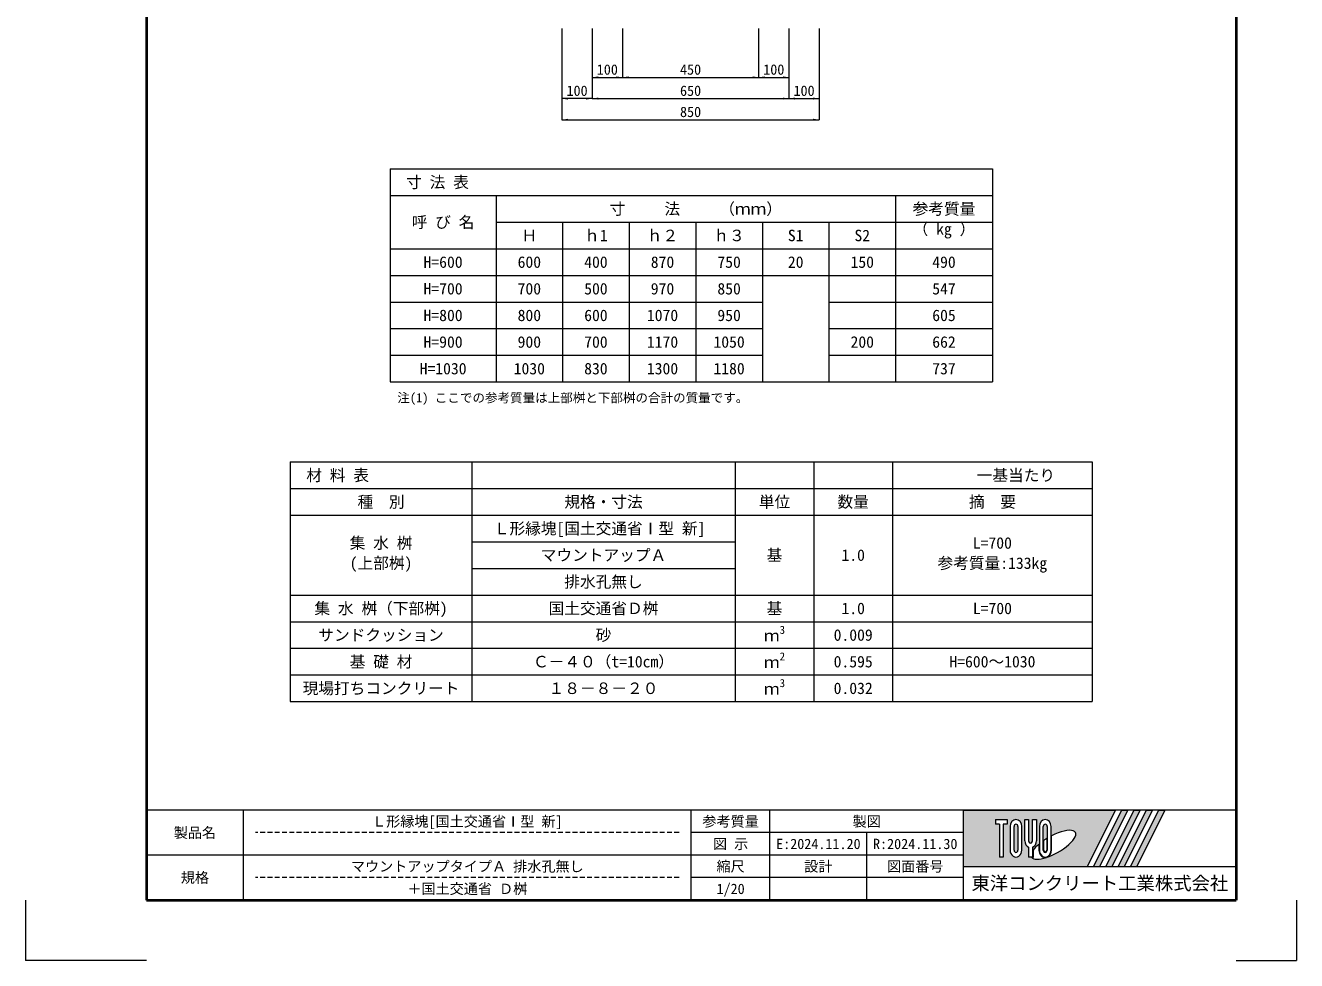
# Model space of a CAD drawing. Units: millimetres at full size, sheet at 1:20. Extents: x 77366 to 95666, y -7115 to 5664.
# Drawn here: x 77366 to 81566, y -7115 to -4025 of the extents above; entities that cross this region are included whole.
import ezdxf
from ezdxf.enums import TextEntityAlignment as Align

# ---------------------------------------------------------------- set-up
doc = ezdxf.new("R2010")
doc.units = ezdxf.units.MM
doc.header["$LTSCALE"] = 20
doc.linetypes.add('USER2', pattern=[1.2, 0.8, -0.4])
for name, color, linetype, lineweight in [('Defpoints_2', 8, 'Continuous', 0), ('図枠', 7, 'Continuous', 5), ('寸法・材料表', 7, 'Continuous', 13), ('寸法線', 7, 'Continuous', 13), ('補助線', 8, 'Continuous', 13)]:
    doc.layers.add(name, color=color, linetype=linetype, lineweight=lineweight)
doc.styles.add('ＭＳ ゴシック', font='')
doc.styles.get('ＭＳ ゴシック').set_extended_font_data('MS Gothic')

# ---------------------------------------------------------------- blocks, each defined once
blk = doc.blocks.new('filled_arrow')
at = {"color": 0, "linetype": 'Continuous', "lineweight": -2}
blk.add_solid([(7.5, 1.25), (0, 0), (7.5, -1.25)], dxfattribs=at)

msp = doc.modelspace()

# ---------------------------------------------------------------- hatches: boundary and pattern name
at = {"layer": '図枠'}
h = msp.add_hatch(color=256, dxfattribs=at)
h.paths.add_polyline_path([(80465.8, -6618.36), (80465.8, -6803.98), (80874.17, -6803.98), (80966.98, -6618.36)])
edge = h.paths.add_edge_path(flags=16)
edge.add_ellipse((80762.3, -6732.62), major_axis=(72.73, 40.71), ratio=0.3471473, start_angle=-144.31122, end_angle=72.1899, ccw=False)
edge.add_ellipse((80735.37, -6750.2), major_axis=(0, 24.75), ratio=0.8463542, start_angle=-160.70346, end_angle=-90)
edge.add_line((80756.32, -6750.2), (80756.32, -6703.02))
edge = h.paths.add_edge_path(flags=16)
edge.add_ellipse((80735.37, -6672.14), major_axis=(0, 22.85), ratio=0.8463541, start_angle=-90, end_angle=90, ccw=False)
edge.add_line((80754.7, -6672.14), (80754.7, -6750.2))
edge.add_ellipse((80735.37, -6750.2), major_axis=(0, 22.85), ratio=0.8463541, start_angle=90, end_angle=-90, ccw=False)
edge.add_line((80716.03, -6750.2), (80716.03, -6672.14))
edge = h.paths.add_edge_path(flags=16)
edge.add_line((80741.81, -6672.14), (80741.81, -6750.2))
edge.add_ellipse((80735.37, -6750.2), major_axis=(0, 7.62), ratio=0.8463541, start_angle=90, end_angle=-90, ccw=False)
edge.add_line((80728.92, -6750.2), (80728.92, -6672.14))
edge.add_ellipse((80735.37, -6672.14), major_axis=(0, 7.62), ratio=0.8463541, start_angle=-90, end_angle=90, ccw=False)
edge = h.paths.add_edge_path(flags=16)
edge.add_line((80740.2, -6712.04), (80740.2, -6750.2))
edge.add_ellipse((80735.37, -6750.2), major_axis=(0, 5.71), ratio=0.8463542, start_angle=90, end_angle=-90, ccw=False)
edge.add_line((80730.53, -6750.2), (80730.53, -6718.28))
edge.add_ellipse((80762.3, -6732.62), major_axis=(72.73, 40.71), ratio=0.3471473, start_angle=107.79174, end_angle=126.47132, ccw=False)
edge = h.paths.add_edge_path(flags=16)
edge.add_line((80706.36, -6649.29), (80706.36, -6719.26))
edge.add_ellipse((80687.03, -6719.26), major_axis=(0, 22.85), ratio=0.8463541, start_angle=-163.34117, end_angle=-90, ccw=False)
edge.add_line((80693.47, -6740.8), (80693.47, -6773.04))
edge.add_line((80693.47, -6773.04), (80680.58, -6773.04))
edge.add_line((80680.58, -6773.04), (80680.58, -6740.8))
edge.add_ellipse((80687.03, -6719.26), major_axis=(0, 22.85), ratio=0.8463541, start_angle=90, end_angle=163.34117, ccw=False)
edge.add_line((80667.69, -6719.26), (80667.69, -6649.29))
edge.add_line((80667.69, -6649.29), (80680.58, -6649.29))
edge.add_line((80680.58, -6649.29), (80680.58, -6719.26))
edge.add_ellipse((80687.03, -6719.26), major_axis=(0, 7.62), ratio=0.8463541, start_angle=90, end_angle=-90)
edge.add_line((80693.47, -6719.26), (80693.47, -6649.29))
edge.add_line((80693.47, -6649.29), (80706.36, -6649.29))
edge = h.paths.add_edge_path(flags=16)
edge.add_line((80714.42, -6730.49), (80714.42, -6750.2))
edge.add_ellipse((80735.37, -6750.2), major_axis=(0, 24.75), ratio=0.8463542, start_angle=90, end_angle=-171.54427)
edge.add_ellipse((80762.3, -6732.62), major_axis=(72.73, 40.71), ratio=0.3471473, start_angle=-178.64954, end_angle=-148.29244, ccw=False)
edge.add_line((80690.7, -6774.95), (80695.09, -6774.95))
edge.add_line((80695.09, -6774.95), (80695.09, -6750.81))
edge.add_ellipse((80762.3, -6732.62), major_axis=(72.73, 40.71), ratio=0.3471473, start_angle=148.21912, end_angle=165.90812, ccw=False)
edge = h.paths.add_edge_path(flags=16)
edge.add_ellipse((80638.69, -6672.14), major_axis=(0, 22.85), ratio=0.8463541, start_angle=-90, end_angle=90, ccw=False)
edge.add_line((80658.02, -6672.14), (80658.02, -6750.2))
edge.add_ellipse((80638.69, -6750.2), major_axis=(0, 22.85), ratio=0.8463541, start_angle=90, end_angle=-90, ccw=False)
edge.add_line((80619.35, -6750.2), (80619.35, -6672.14))
edge = h.paths.add_edge_path(flags=16)
edge.add_line((80645.13, -6672.14), (80645.13, -6750.2))
edge.add_ellipse((80638.69, -6750.2), major_axis=(0, 7.62), ratio=0.8463541, start_angle=90, end_angle=-90, ccw=False)
edge.add_line((80632.24, -6750.2), (80632.24, -6672.14))
edge.add_ellipse((80638.69, -6672.14), major_axis=(0, 7.62), ratio=0.8463541, start_angle=-90, end_angle=90, ccw=False)
h.paths.add_polyline_path([(80609.68, -6649.29), (80609.68, -6664.52), (80596.79, -6664.52), (80596.79, -6773.04), (80583.9, -6773.04), (80583.9, -6664.52), (80571.01, -6664.52), (80571.01, -6649.29)], flags=16)
for points in [[(80894.59, -6803.98), (80915.01, -6803.98), (81007.82, -6618.36), (80987.4, -6618.36)], [(81048.66, -6618.36), (81028.24, -6618.36), (80935.43, -6803.98), (80955.85, -6803.98)], [(81089.5, -6618.36), (81069.08, -6618.36), (80976.27, -6803.98), (80996.68, -6803.98)], [(81130.33, -6618.36), (81109.92, -6618.36), (81017.1, -6803.98), (81037.52, -6803.98)]]:
    msp.add_hatch(color=256, dxfattribs=at).paths.add_polyline_path(points)

# ---------------------------------------------------------------- linework, layer by layer
at = {"layer": 'Defpoints_2'}
for p, q in [((78570.8, -4498.95), (80560.8, -4498.95)), ((78570.8, -4498.95), (78570.8, -4586.95)), ((80560.8, -4498.95), (80560.8, -4586.95)), ((80240.8, -4674.95), (80560.8, -4674.95)), ((79800.8, -4850.95), (80240.8, -4850.95)), ((80020.8, -4938.95), (80240.8, -4938.95)), ((80020.8, -5114.95), (80240.8, -5114.95)), ((78240.8, -5467.42), (80890.8, -5467.42)), ((78240.8, -5467.42), (78240.8, -5555.42)), ((78840.8, -5467.42), (78840.8, -5555.42)), ((79710.8, -5467.42), (79710.8, -5555.42)), ((79970.8, -5467.42), (79970.8, -5555.42)), ((80230.8, -5467.42), (80230.8, -5555.42)), ((80890.8, -5467.42), (80890.8, -5555.42)), ((78840.8, -5731.42), (79710.8, -5731.42)), ((78840.8, -5819.42), (79710.8, -5819.42))]:
    msp.add_line(p, q, dxfattribs=at)
at = {"layer": 'Defpoints_2', "color": 7, "lineweight": 13}
for p, q in [((77365.8, -6915.36), (77365.8, -7115.36)), ((81565.8, -6915.36), (81565.8, -7115.36)), ((77765.8, -7115.36), (77365.8, -7115.36)), ((81365.8, -7115.36), (81565.8, -7115.36))]:
    msp.add_line(p, q, dxfattribs=at)
at = {"layer": '図枠', "lineweight": 40}
for p, q in [((77765.8, -1375.36), (77765.8, -6915.36)), ((81365.8, -1375.36), (81365.8, -6915.36)), ((77765.8, -6915.36), (81365.8, -6915.36))]:
    msp.add_line(p, q, dxfattribs=at)
at = {"layer": '図枠', "lineweight": 13}
for p, q in [((81365.8, -6618.36), (77765.8, -6618.36)), ((78085.8, -6915.36), (78085.8, -6618.36)), ((79565.8, -6915.36), (79565.8, -6618.36)), ((79825.8, -6915.36), (79825.8, -6618.36)), ((80465.8, -6915.36), (80465.8, -6618.36)), ((80465.8, -6692.61), (79565.8, -6692.61)), ((80145.8, -6915.36), (80145.8, -6692.61)), ((80465.8, -6766.86), (77765.8, -6766.86)), ((80465.8, -6841.11), (79565.8, -6841.11))]:
    msp.add_line(p, q, dxfattribs=at)
at = {"layer": '図枠'}
for p, q in [((80465.8, -6618.36), (80966.98, -6618.36)), ((80966.98, -6618.36), (80874.17, -6803.98)), ((80987.4, -6618.36), (80894.59, -6803.98)), ((81007.82, -6618.36), (80915.01, -6803.98)), ((81028.24, -6618.36), (80935.43, -6803.98)), ((81048.66, -6618.36), (80955.85, -6803.98)), ((81069.08, -6618.36), (80976.27, -6803.98)), ((80987.4, -6618.36), (81007.82, -6618.36)), ((81089.5, -6618.36), (80996.68, -6803.98)), ((81109.92, -6618.36), (81017.1, -6803.98)), ((81028.24, -6618.36), (81048.66, -6618.36)), ((81130.33, -6618.36), (81037.52, -6803.98)), ((81069.08, -6618.36), (81089.5, -6618.36)), ((81109.92, -6618.36), (81130.33, -6618.36)), ((80571.01, -6649.29), (80571.01, -6664.52)), ((80571.01, -6649.29), (80609.68, -6649.29)), ((80583.9, -6664.52), (80571.01, -6664.52)), ((80583.9, -6664.52), (80583.9, -6773.04)), ((80596.79, -6664.52), (80596.79, -6773.04)), ((80609.68, -6664.52), (80596.79, -6664.52)), ((80609.68, -6649.29), (80609.68, -6664.52)), ((80619.35, -6672.14), (80619.35, -6750.2)), ((80632.24, -6750.2), (80632.24, -6672.14)), ((80645.13, -6672.14), (80645.13, -6750.2)), ((80658.02, -6750.2), (80658.02, -6672.14)), ((80667.69, -6649.29), (80680.58, -6649.29)), ((80667.69, -6719.26), (80667.69, -6649.29)), ((80680.58, -6649.29), (80680.58, -6719.26)), ((80693.47, -6649.29), (80706.36, -6649.29)), ((80693.47, -6719.26), (80693.47, -6649.29)), ((80706.36, -6649.29), (80706.36, -6719.26)), ((80716.03, -6672.14), (80716.03, -6750.2)), ((80728.92, -6750.2), (80728.92, -6672.14)), ((80741.81, -6672.14), (80741.81, -6750.2)), ((80754.7, -6750.2), (80754.7, -6672.14)), ((80730.53, -6750.2), (80730.53, -6718.28)), ((80740.2, -6712.04), (80740.2, -6750.2)), ((80756.32, -6750.2), (80756.32, -6703.02)), ((80680.58, -6740.8), (80680.58, -6773.04)), ((80693.47, -6740.8), (80693.47, -6773.04)), ((80695.09, -6750.81), (80695.09, -6774.95)), ((80714.42, -6730.49), (80714.42, -6750.2)), ((80465.8, -6803.98), (80874.17, -6803.98)), ((80596.79, -6773.04), (80583.9, -6773.04)), ((80693.47, -6773.04), (80680.58, -6773.04)), ((80690.7, -6774.95), (80695.09, -6774.95)), ((80894.59, -6803.98), (80915.01, -6803.98)), ((80935.43, -6803.98), (80955.85, -6803.98)), ((80976.27, -6803.98), (80996.68, -6803.98)), ((81017.1, -6803.98), (81037.52, -6803.98))]:
    msp.add_line(p, q, dxfattribs=at)
at = {"layer": '図枠', "linetype": 'USER2', "lineweight": 9}
for p, q in [((79525.8, -6692.61), (78125.8, -6692.61)), ((79525.8, -6841.11), (78125.8, -6841.11))]:
    msp.add_line(p, q, dxfattribs=at)
at = {"layer": '図枠'}
for centre, major_axis, ratio, start_param, end_param in [((80638.69, -6672.14), (0, 22.85), 0.846354, 4.712389, 7.8539816), ((80638.69, -6672.14), (0, 7.62), 0.846354, 4.712389, 7.8539816), ((80735.37, -6672.14), (0, 22.85), 0.846354, 4.712389, 7.8539816), ((80735.37, -6672.14), (0, 7.62), 0.846354, 4.712389, 7.8539816), ((80687.03, -6719.26), (0, 22.85), 0.846354, 1.5707963, 2.8017557), ((80687.03, -6719.26), (0, 7.62), 0.846354, 1.5707963, 4.712389), ((80687.03, -6719.26), (0, 22.85), 0.846354, 3.4814296, 4.712389), ((80762.3, -6732.62), (72.73, 40.71), 0.347147, 1.6817405, 1.8219833), ((80762.3, -6732.62), (72.73, 40.71), 0.347147, 4.2621853, 7.7429163), ((80638.69, -6750.2), (0, 22.85), 0.846354, 1.5707963, 4.712389), ((80638.69, -6750.2), (0, 7.62), 0.846354, 1.5707963, 4.712389), ((80762.3, -6732.62), (72.73, 40.71), 0.347147, 2.0815197, 2.5155126), ((80735.37, -6750.2), (0, 24.75), 0.846354, 1.5707963, 3.3154679), ((80735.37, -6750.2), (0, 22.85), 0.846354, 1.5707963, 4.712389), ((80735.37, -6750.2), (0, 7.62), 0.846354, 1.5707963, 4.712389), ((80735.37, -6750.2), (0, 5.71), 0.846354, 1.5707963, 4.712389), ((80735.37, -6750.2), (0, 24.75), 0.846354, 3.5338438, 4.712389), ((80762.3, -6732.62), (72.73, 40.71), 0.347147, 3.2093975, 4.2004451)]:
    msp.add_ellipse(centre, major_axis=major_axis, ratio=ratio, start_param=start_param, end_param=end_param, dxfattribs=at)
at = {"layer": '寸法・材料表'}
for p, q in [((78570.8, -4586.95), (80560.8, -4586.95)), ((78570.8, -4586.95), (78570.8, -5202.95)), ((78920.8, -4586.95), (78920.8, -5202.95)), ((80240.8, -4586.95), (80240.8, -5202.95)), ((80560.8, -4586.95), (80560.8, -5202.95)), ((78920.8, -4674.95), (80240.8, -4674.95)), ((79140.8, -4674.95), (79140.8, -5202.95)), ((79360.8, -4674.95), (79360.8, -5202.95)), ((79580.8, -4674.95), (79580.8, -5202.95)), ((79800.8, -4674.95), (79800.8, -5202.95)), ((80020.8, -4674.95), (80020.8, -5202.95)), ((78570.8, -4762.95), (80560.8, -4762.95)), ((78570.8, -4850.95), (79800.8, -4850.95)), ((80240.8, -4850.95), (80560.8, -4850.95)), ((78570.8, -4938.95), (79800.8, -4938.95)), ((80240.8, -4938.95), (80560.8, -4938.95)), ((78570.8, -5026.95), (79800.8, -5026.95)), ((80020.8, -5026.95), (80560.8, -5026.95)), ((78570.8, -5114.95), (79800.8, -5114.95)), ((80240.8, -5114.95), (80560.8, -5114.95)), ((78570.8, -5202.95), (80560.8, -5202.95)), ((78240.8, -5555.42), (80890.8, -5555.42)), ((78240.8, -5555.42), (78240.8, -6259.42)), ((78840.8, -5555.42), (78840.8, -6259.42)), ((79710.8, -5555.42), (79710.8, -6259.42)), ((79970.8, -5555.42), (79970.8, -6259.42)), ((80230.8, -5555.42), (80230.8, -6259.42)), ((80890.8, -5555.42), (80890.8, -6259.42)), ((78240.8, -5643.42), (80890.8, -5643.42)), ((78240.8, -5907.42), (80890.8, -5907.42)), ((78240.8, -5995.42), (80890.8, -5995.42)), ((78240.8, -6083.42), (80890.8, -6083.42)), ((78240.8, -6171.42), (80890.8, -6171.42)), ((78240.8, -6259.42), (80890.8, -6259.42))]:
    msp.add_line(p, q, dxfattribs=at)
at = {"layer": '寸法線'}
for p, q in [((79138.48, -4034.79), (79138.48, -4266.58)), ((79138.48, -4034.79), (79138.48, -4336.58)), ((79238.48, -4034.79), (79238.48, -4196.58)), ((79238.48, -4034.79), (79238.48, -4266.58)), ((79238.48, -4034.79), (79238.48, -4266.58)), ((79338.48, -4034.79), (79338.48, -4196.58)), ((79338.48, -4034.79), (79338.48, -4196.58)), ((79788.48, -4034.79), (79788.48, -4196.58)), ((79788.48, -4034.79), (79788.48, -4196.58)), ((79888.48, -4034.79), (79888.48, -4196.58)), ((79888.48, -4034.79), (79888.48, -4266.58)), ((79888.48, -4034.79), (79888.48, -4266.58)), ((79988.48, -4034.79), (79988.48, -4266.58)), ((79988.48, -4034.79), (79988.48, -4336.58)), ((79238.48, -4196.58), (79338.48, -4196.58)), ((79338.48, -4196.58), (79788.48, -4196.58)), ((79788.48, -4196.58), (79888.48, -4196.58)), ((79238.48, -4266.58), (79138.48, -4266.58)), ((79238.48, -4266.58), (79888.48, -4266.58)), ((79888.48, -4266.58), (79988.48, -4266.58)), ((79138.48, -4336.58), (79988.48, -4336.58))]:
    msp.add_line(p, q, dxfattribs=at)
at = {"layer": '補助線'}
msp.add_line((80465.8, -6803.98), (81365.8, -6803.98), dxfattribs=at)

# ---------------------------------------------------------------- block references
at = {"layer": '寸法線', "xscale": 2.67, "yscale": 2.67}
for p in [(79238.48, -4196.58), (79338.48, -4196.58), (79788.48, -4196.58), (79138.48, -4266.58), (79238.48, -4266.58), (79888.48, -4266.58), (79138.48, -4336.58)]:
    msp.add_blockref('filled_arrow', p, dxfattribs=at)
at = {"layer": '寸法線', "xscale": 2.67, "yscale": 2.67, "rotation": 180}
for p in [(79338.48, -4196.58), (79788.48, -4196.58), (79888.48, -4196.58), (79238.48, -4266.58), (79888.48, -4266.58), (79988.48, -4266.58), (79988.48, -4336.58)]:
    msp.add_blockref('filled_arrow', p, dxfattribs=at)

# ---------------------------------------------------------------- texts
at = {"layer": '図枠', "style": 'ＭＳ ゴシック'}
for s, height, p in [('Ｌ形縁塊[国土交通省Ⅰ型 新]', 34.18, (78825.8, -6655.48)), ('参考質量', 34.18, (79695.8, -6655.48)), ('製図', 34.18, (80145.8, -6655.48)), ('製品名', 34.18, (77925.8, -6692.61)), ('図 示', 34.18, (79695.8, -6729.73)), ('E:2024.11.20', 34.18, (79985.8, -6729.73)), ('R:2024.11.30', 34.18, (80305.8, -6729.73)), ('マウントアップタイプＡ 排水孔無し', 34.18, (78825.8, -6803.98)), ('縮尺', 34.18, (79695.8, -6803.98)), ('設計', 34.18, (79985.8, -6803.98)), ('図面番号', 34.18, (80305.8, -6803.98)), ('規格', 34.18, (77925.8, -6841.11)), ('東洋コンクリート工業株式会社', 44.43, (80915.8, -6859.67)), ('＋国土交通省 Ｄ桝', 34.18, (78825.8, -6878.23)), ('1/20', 34.18, (79695.8, -6878.23))]:
    msp.add_text(s, height=height, dxfattribs=at).set_placement(p, align=Align.MIDDLE_CENTER)
at = {"layer": '寸法・材料表', "style": 'ＭＳ ゴシック'}
for s, p in [('\u3000寸 法 表 ', (78572, -4542.95)), ('\u3000材 料 表', (78242, -5511.42))]:
    msp.add_text(s, height=37.98, dxfattribs=at).set_placement(p, align=Align.MIDDLE_LEFT)
for s, p in [('寸   \u3000法   \u3000（ｍｍ）', (79580.8, -4630.95)), ('参考質量', (80400.8, -4630.95)), ('呼 び 名', (78745.8, -4674.95)), ('Ｈ', (79030.8, -4718.95)), ('ｈ1', (79250.8, -4718.95)), ('ｈ２', (79470.8, -4718.95)), ('ｈ３', (79690.8, -4718.95)), ('S1', (79910.8, -4718.95)), ('S2', (80130.8, -4718.95)), ('H=600', (78745.8, -4806.95)), ('600', (79030.8, -4806.95)), ('400', (79250.8, -4806.95)), ('870', (79470.8, -4806.95)), ('750', (79690.8, -4806.95)), ('20', (79910.8, -4806.95)), ('150', (80130.8, -4806.95)), ('490', (80400.8, -4806.95)), ('H=700', (78745.8, -4894.95)), ('700', (79030.8, -4894.95)), ('500', (79250.8, -4894.95)), ('970', (79470.8, -4894.95)), ('850', (79690.8, -4894.95)), ('547', (80400.8, -4894.95)), ('H=800', (78745.8, -4982.95)), ('800', (79030.8, -4982.95)), ('600', (79250.8, -4982.95)), ('1070', (79470.8, -4982.95)), ('950', (79690.8, -4982.95)), ('605', (80400.8, -4982.95)), ('H=900', (78745.8, -5070.95)), ('900', (79030.8, -5070.95)), ('700', (79250.8, -5070.95)), ('1170', (79470.8, -5070.95)), ('1050', (79690.8, -5070.95)), ('200', (80130.8, -5070.95)), ('662', (80400.8, -5070.95)), ('H=1030', (78745.8, -5158.95)), ('1030', (79030.8, -5158.95)), ('830', (79250.8, -5158.95)), ('1300', (79470.8, -5158.95)), ('1180', (79690.8, -5158.95)), ('737', (80400.8, -5158.95)), ('\u3000\u3000\u3000一基当たり', (80560.8, -5511.42)), ('種\u3000別', (78540.8, -5599.42)), ('規格・寸法', (79275.8, -5599.42)), ('単位', (79840.8, -5599.42)), ('数量', (80100.8, -5599.42)), ('摘\u3000要', (80560.8, -5599.42)), ('Ｌ形縁塊[国土交通省Ⅰ型 新] ', (79275.8, -5687.42)), ('マウントアップＡ', (79275.8, -5775.42)), ('基', (79840.8, -5775.42)), ('1.0', (80100.8, -5775.42)), ('排水孔無し', (79275.8, -5863.42)), ('集 水 桝（下部桝)', (78540.8, -5951.42)), ('国土交通省Ｄ桝', (79275.8, -5951.42)), ('基', (79840.8, -5951.42)), ('1.0', (80100.8, -5951.42)), ('L=700', (80560.8, -5951.42)), ('サンドクッション', (78540.8, -6039.42)), ('砂', (79275.8, -6039.42)), ('0.009', (80100.8, -6039.42)), ('基 礎 材', (78540.8, -6127.42)), ('Ｃ－４０（t=10cm）', (79275.8, -6127.42)), ('0.595', (80100.8, -6127.42)), ('H=600～1030', (80560.8, -6127.42)), ('現場打ちコンクリート', (78540.8, -6215.42)), ('１８－８－２０', (79275.8, -6215.42)), ('0.032', (80100.8, -6215.42))]:
    msp.add_text(s, height=37.98, dxfattribs=at).set_placement(p, align=Align.MIDDLE_CENTER)
msp.add_text('（ kg ）', height=37.98, dxfattribs=at).set_placement((80400.8, -4727.95), align=Align.BOTTOM_CENTER)
for s, height, p in [('注(1) ここでの参考質量は上部桝と下部桝の合計の質量です。', 30.38, (78594.31, -5279.65)), ('ｍ', 37.98, (79805.83, -6071.55)), ('3', 26.58, (79857.63, -6043.55)), ('ｍ', 37.98, (79805.83, -6159.55)), ('2', 26.58, (79857.63, -6131.55)), ('ｍ', 37.98, (79805.83, -6247.55)), ('3', 26.58, (79857.63, -6219.55))]:
    msp.add_text(s, height=height, dxfattribs=at).set_placement(p, align=Align.BOTTOM_LEFT)
for s, p in [('集 水 桝', (78437.2, -5716.19)), ('L=700', (80496.05, -5716.19)), ('(上部桝)', (78437.2, -5782.85)), ('参考質量:133kg', (80379.5, -5782.85))]:
    msp.add_text(s, height=37.98, dxfattribs=at).set_placement(p, align=Align.TOP_LEFT)
at = {"layer": '寸法線', "style": 'ＭＳ ゴシック'}
for s, p in [('100', (79288.48, -4170.58)), ('450', (79563.48, -4170.58)), ('100', (79838.48, -4170.58)), ('100', (79188.48, -4240.58)), ('650', (79563.48, -4240.58)), ('100', (79938.48, -4240.58)), ('850', (79563.48, -4310.58))]:
    msp.add_text(s, height=34.18, dxfattribs=at).set_placement(p, align=Align.MIDDLE_CENTER)

doc.saveas('drawing.dxf')
